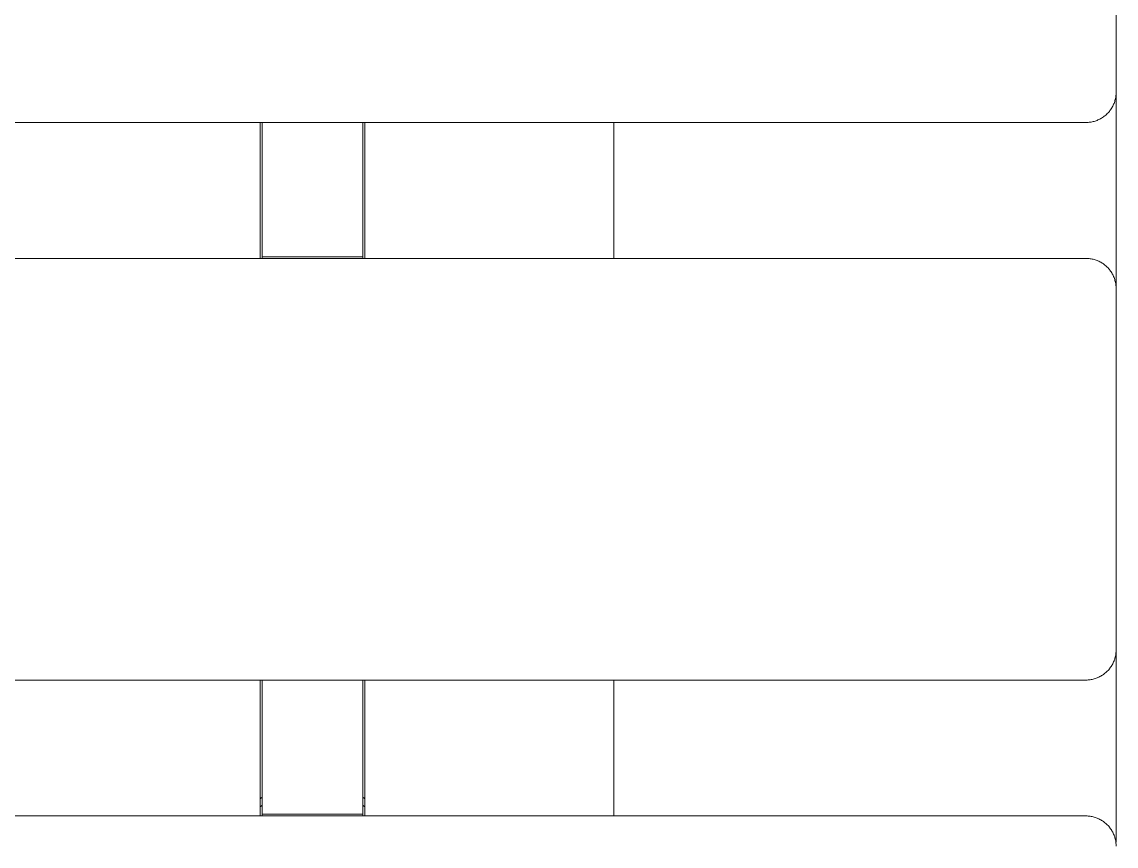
# Model space of a CAD drawing. Header units: inches. Extents: x -12 to 193, y -19 to 105.
# Drawn here: x 63.893 to 68.182, y 98.651 to 101.882 of the extents above; entities that cross this region are included whole.
import ezdxf

# ---------------------------------------------------------------- set-up
doc = ezdxf.new("R2010")
doc.units = ezdxf.units.IN
doc.layers.add('ZANO_R', color=7, linetype='Continuous', lineweight=0)

msp = doc.modelspace()

# ---------------------------------------------------------------- linework, layer by layer
at = {"layer": 'ZANO_R'}
for p, q in [((68.18191, 101.60559), (68.18191, 102.85424)), ((68.18163, 101.59753), (68.18129, 101.59351)), ((68.18184, 101.60156), (68.18163, 101.59753)), ((68.18191, 101.60559), (68.18184, 101.60156)), ((68.18191, 101.08877), (68.18191, 101.60559)), ((68.17046, 101.55487), (68.16866, 101.55125)), ((68.17213, 101.55854), (68.17046, 101.55487)), ((68.17367, 101.56226), (68.17213, 101.55854)), ((68.17509, 101.56604), (68.17367, 101.56226)), ((68.17637, 101.56986), (68.17509, 101.56604)), ((68.17753, 101.57373), (68.17637, 101.56986)), ((68.17855, 101.57763), (68.17753, 101.57373)), ((68.17944, 101.58156), (68.17855, 101.57763)), ((68.18019, 101.58552), (68.17944, 101.58156)), ((68.18081, 101.58951), (68.18019, 101.58552)), ((68.18129, 101.59351), (68.18081, 101.58951)), ((68.13191, 101.5091), (68.12857, 101.50683)), ((68.13516, 101.51148), (68.13191, 101.5091)), ((68.13833, 101.51397), (68.13516, 101.51148)), ((68.14142, 101.51657), (68.13833, 101.51397)), ((68.14441, 101.51927), (68.14142, 101.51657)), ((68.14731, 101.52208), (68.14441, 101.51927)), ((68.15012, 101.52498), (68.14731, 101.52208)), ((68.15282, 101.52797), (68.15012, 101.52498)), ((68.15542, 101.53105), (68.15282, 101.52797)), ((68.15791, 101.53423), (68.15542, 101.53105)), ((68.16029, 101.53748), (68.15791, 101.53423)), ((68.16256, 101.54081), (68.16029, 101.53748)), ((68.16471, 101.54422), (68.16256, 101.54081)), ((68.16675, 101.5477), (68.16471, 101.54422)), ((68.16866, 101.55125), (68.16675, 101.5477)), ((68.0638, 101.48748), (-2.56608, 101.48748)), ((64.82758, 101.48748), (64.82758, 100.95475)), ((64.83545, 101.48748), (64.83545, 101.45408)), ((65.22915, 101.48748), (65.22915, 101.45408)), ((65.23703, 100.95475), (65.23703, 101.48748)), ((66.2134, 101.48748), (66.2134, 100.95475)), ((68.06783, 101.48755), (68.0638, 101.48748)), ((68.07186, 101.48776), (68.06783, 101.48755)), ((68.07588, 101.4881), (68.07186, 101.48776)), ((68.07988, 101.48858), (68.07588, 101.4881)), ((68.08386, 101.4892), (68.07988, 101.48858)), ((68.08783, 101.48995), (68.08386, 101.4892)), ((68.09176, 101.49084), (68.08783, 101.48995)), ((68.09566, 101.49186), (68.09176, 101.49084)), ((68.09953, 101.49302), (68.09566, 101.49186)), ((68.10335, 101.4943), (68.09953, 101.49302)), ((68.10713, 101.49572), (68.10335, 101.4943)), ((68.11085, 101.49726), (68.10713, 101.49572)), ((68.11452, 101.49893), (68.11085, 101.49726)), ((68.11814, 101.50072), (68.11452, 101.49893)), ((68.12168, 101.50264), (68.11814, 101.50072)), ((68.12516, 101.50468), (68.12168, 101.50264)), ((68.12857, 101.50683), (68.12516, 101.50468)), ((64.83545, 101.45408), (64.83545, 101.06387)), ((65.22915, 101.45408), (65.22915, 101.06387)), ((68.18191, 100.83717), (68.18191, 101.08877)), ((64.83545, 101.06387), (64.83545, 100.96147)), ((65.22915, 101.06387), (65.22915, 100.96147)), ((-2.56608, 100.95475), (68.0638, 100.95475)), ((64.83545, 100.96147), (64.83545, 100.95475)), ((64.83545, 100.96147), (65.22915, 100.96147)), ((65.22915, 100.96147), (65.22915, 100.95475)), ((68.0638, 100.95475), (68.06783, 100.95468)), ((68.06783, 100.95468), (68.07186, 100.95447)), ((68.07186, 100.95447), (68.07588, 100.95413)), ((68.07588, 100.95413), (68.07988, 100.95365)), ((68.07988, 100.95365), (68.08386, 100.95303)), ((68.08386, 100.95303), (68.08783, 100.95228)), ((68.08783, 100.95228), (68.09176, 100.95139)), ((68.09176, 100.95139), (68.09566, 100.95037)), ((68.09566, 100.95037), (68.09953, 100.94921)), ((68.09953, 100.94921), (68.10335, 100.94793)), ((68.10335, 100.94793), (68.10713, 100.94651)), ((68.10713, 100.94651), (68.11085, 100.94497)), ((68.11085, 100.94497), (68.11452, 100.9433)), ((68.11452, 100.9433), (68.11814, 100.94151)), ((68.11814, 100.94151), (68.12168, 100.93959)), ((68.12168, 100.93959), (68.12516, 100.93755)), ((68.12516, 100.93755), (68.12857, 100.9354)), ((68.12857, 100.9354), (68.13191, 100.93313)), ((68.13191, 100.93313), (68.13516, 100.93075)), ((68.13516, 100.93075), (68.13833, 100.92826)), ((68.13833, 100.92826), (68.14142, 100.92566)), ((68.14142, 100.92566), (68.14441, 100.92296)), ((68.14441, 100.92296), (68.14731, 100.92015)), ((68.14731, 100.92015), (68.15012, 100.91725)), ((68.15012, 100.91725), (68.15282, 100.91426)), ((68.15282, 100.91426), (68.15542, 100.91118)), ((68.15542, 100.91118), (68.15791, 100.908)), ((68.15791, 100.908), (68.16029, 100.90475)), ((68.16029, 100.90475), (68.16256, 100.90142)), ((68.16256, 100.90142), (68.16471, 100.89801)), ((68.16471, 100.89801), (68.16675, 100.89453)), ((68.16675, 100.89453), (68.16866, 100.89098)), ((68.16866, 100.89098), (68.17046, 100.88736)), ((68.17046, 100.88736), (68.17213, 100.88369)), ((68.17213, 100.88369), (68.17367, 100.87997)), ((68.17367, 100.87997), (68.17509, 100.87619)), ((68.17509, 100.87619), (68.17637, 100.87237)), ((68.17637, 100.87237), (68.17753, 100.8685)), ((68.17753, 100.8685), (68.17855, 100.8646)), ((68.17855, 100.8646), (68.17944, 100.86067)), ((68.17944, 100.86067), (68.18019, 100.85671)), ((68.18019, 100.85671), (68.18081, 100.85272)), ((68.18081, 100.85272), (68.18129, 100.84872)), ((68.18129, 100.84872), (68.18163, 100.8447)), ((68.18163, 100.8447), (68.18184, 100.84067)), ((68.18184, 100.84067), (68.18191, 100.83664)), ((68.18191, 100.6691), (68.18191, 100.83664)), ((68.18191, 99.42045), (68.18191, 100.6691)), ((68.18129, 99.40837), (68.18081, 99.40437)), ((68.18163, 99.41239), (68.18129, 99.40837)), ((68.18184, 99.41642), (68.18163, 99.41239)), ((68.18191, 99.42045), (68.18184, 99.41642)), ((68.18191, 98.92846), (68.18191, 99.42045)), ((68.16866, 99.36611), (68.16675, 99.36256)), ((68.17046, 99.36972), (68.16866, 99.36611)), ((68.17213, 99.37339), (68.17046, 99.36972)), ((68.17367, 99.37712), (68.17213, 99.37339)), ((68.17509, 99.3809), (68.17367, 99.37712)), ((68.17637, 99.38472), (68.17509, 99.3809)), ((68.17753, 99.38858), (68.17637, 99.38472)), ((68.17855, 99.39249), (68.17753, 99.38858)), ((68.17944, 99.39642), (68.17855, 99.39249)), ((68.18019, 99.40038), (68.17944, 99.39642)), ((68.18081, 99.40437), (68.18019, 99.40038)), ((68.13191, 99.32396), (68.12857, 99.32169)), ((68.13516, 99.32634), (68.13191, 99.32396)), ((68.13833, 99.32883), (68.13516, 99.32634)), ((68.14142, 99.33143), (68.13833, 99.32883)), ((68.14441, 99.33413), (68.14142, 99.33143)), ((68.14731, 99.33693), (68.14441, 99.33413)), ((68.15012, 99.33983), (68.14731, 99.33693)), ((68.15282, 99.34283), (68.15012, 99.33983)), ((68.15542, 99.34591), (68.15282, 99.34283)), ((68.15791, 99.34908), (68.15542, 99.34591)), ((68.16029, 99.35234), (68.15791, 99.34908)), ((68.16256, 99.35567), (68.16029, 99.35234)), ((68.16471, 99.35908), (68.16256, 99.35567)), ((68.16675, 99.36256), (68.16471, 99.35908)), ((68.0638, 99.30234), (-2.56608, 99.30234)), ((64.82758, 99.30234), (64.82758, 98.76961)), ((64.83545, 99.30234), (64.83545, 99.26893)), ((65.22915, 99.30234), (65.22915, 99.26893)), ((65.23703, 98.76961), (65.23703, 99.30234)), ((66.2134, 99.30234), (66.2134, 98.76961)), ((68.06783, 99.30241), (68.0638, 99.30234)), ((68.07186, 99.30262), (68.06783, 99.30241)), ((68.07588, 99.30296), (68.07186, 99.30262)), ((68.07988, 99.30344), (68.07588, 99.30296)), ((68.08386, 99.30406), (68.07988, 99.30344)), ((68.08783, 99.30481), (68.08386, 99.30406)), ((68.09176, 99.3057), (68.08783, 99.30481)), ((68.09566, 99.30672), (68.09176, 99.3057)), ((68.09953, 99.30787), (68.09566, 99.30672)), ((68.10335, 99.30916), (68.09953, 99.30787)), ((68.10713, 99.31057), (68.10335, 99.30916)), ((68.11085, 99.31212), (68.10713, 99.31057)), ((68.11452, 99.31379), (68.11085, 99.31212)), ((68.11814, 99.31558), (68.11452, 99.31379)), ((68.12168, 99.3175), (68.11814, 99.31558)), ((68.12516, 99.31953), (68.12168, 99.3175)), ((68.12857, 99.32169), (68.12516, 99.31953)), ((64.83545, 99.26893), (64.83545, 98.87873)), ((65.22915, 99.26893), (65.22915, 98.87873)), ((68.18191, 98.67686), (68.18191, 98.92846)), ((64.83545, 98.87873), (64.83545, 98.77633)), ((65.22915, 98.87873), (65.22915, 98.77633)), ((64.82848, 98.83776), (64.82758, 98.83691)), ((64.8294, 98.83858), (64.82848, 98.83776)), ((64.8294, 98.80713), (64.82848, 98.80631)), ((64.83035, 98.83938), (64.8294, 98.83858)), ((64.83035, 98.80793), (64.8294, 98.80713)), ((64.83133, 98.84014), (64.83035, 98.83938)), ((64.83133, 98.80869), (64.83035, 98.80793)), ((64.83233, 98.84087), (64.83133, 98.84014)), ((64.83233, 98.80942), (64.83133, 98.80869)), ((64.83335, 98.84158), (64.83233, 98.84087)), ((64.83335, 98.81012), (64.83233, 98.80942)), ((64.83439, 98.84224), (64.83335, 98.84158)), ((64.83439, 98.81079), (64.83335, 98.81012)), ((64.83545, 98.84288), (64.83439, 98.84224)), ((64.83545, 98.81143), (64.83439, 98.81079)), ((65.23022, 98.84224), (65.22915, 98.84288)), ((65.23022, 98.81079), (65.22915, 98.81143)), ((65.23126, 98.84158), (65.23022, 98.84224)), ((65.23126, 98.81012), (65.23022, 98.81079)), ((65.23228, 98.84087), (65.23126, 98.84158)), ((65.23228, 98.80942), (65.23126, 98.81012)), ((65.23328, 98.84014), (65.23228, 98.84087)), ((65.23328, 98.80869), (65.23228, 98.80942)), ((65.23425, 98.83938), (65.23328, 98.84014)), ((65.23425, 98.80793), (65.23328, 98.80869)), ((65.2352, 98.83858), (65.23425, 98.83938)), ((65.2352, 98.80713), (65.23425, 98.80793)), ((65.23613, 98.83776), (65.2352, 98.83858)), ((65.23613, 98.80631), (65.2352, 98.80713)), ((65.23703, 98.83691), (65.23613, 98.83776)), ((-2.56608, 98.76961), (68.0638, 98.76961)), ((64.82848, 98.80631), (64.82758, 98.80546)), ((64.83545, 98.77633), (64.83545, 98.76961)), ((64.83545, 98.77633), (65.22915, 98.77633)), ((65.22915, 98.77633), (65.22915, 98.76961)), ((65.23703, 98.80546), (65.23613, 98.80631)), ((68.0638, 98.76961), (68.06783, 98.76954)), ((68.06783, 98.76954), (68.07186, 98.76933)), ((68.07186, 98.76933), (68.07588, 98.76899)), ((68.07588, 98.76899), (68.07988, 98.76851)), ((68.07988, 98.76851), (68.08386, 98.76789)), ((68.08386, 98.76789), (68.08783, 98.76714)), ((68.08783, 98.76714), (68.09176, 98.76625)), ((68.09176, 98.76625), (68.09566, 98.76523)), ((68.09566, 98.76523), (68.09953, 98.76407)), ((68.09953, 98.76407), (68.10335, 98.76279)), ((68.10335, 98.76279), (68.10713, 98.76137)), ((68.10713, 98.76137), (68.11085, 98.75983)), ((68.11085, 98.75983), (68.11452, 98.75816)), ((68.11452, 98.75816), (68.11814, 98.75636)), ((68.11814, 98.75636), (68.12168, 98.75445)), ((68.12168, 98.75445), (68.12516, 98.75241)), ((68.12516, 98.75241), (68.12857, 98.75026)), ((68.12857, 98.75026), (68.13191, 98.74799)), ((68.13191, 98.74799), (68.13516, 98.74561)), ((68.13516, 98.74561), (68.13833, 98.74312)), ((68.13833, 98.74312), (68.14142, 98.74052)), ((68.14142, 98.74052), (68.14441, 98.73782)), ((68.14441, 98.73782), (68.14731, 98.73501)), ((68.14731, 98.73501), (68.15012, 98.73211)), ((68.15012, 98.73211), (68.15282, 98.72912)), ((68.15282, 98.72912), (68.15542, 98.72603)), ((68.15542, 98.72603), (68.15791, 98.72286)), ((68.15791, 98.72286), (68.16029, 98.71961)), ((68.16029, 98.71961), (68.16256, 98.71627)), ((68.16256, 98.71627), (68.16471, 98.71286)), ((68.16471, 98.71286), (68.16675, 98.70938)), ((68.16675, 98.70938), (68.16866, 98.70584)), ((68.16866, 98.70584), (68.17046, 98.70222)), ((68.17046, 98.70222), (68.17213, 98.69855)), ((68.17213, 98.69855), (68.17367, 98.69483)), ((68.17367, 98.69483), (68.17509, 98.69105)), ((68.17509, 98.69105), (68.17637, 98.68723)), ((68.17637, 98.68723), (68.17753, 98.68336)), ((68.17753, 98.68336), (68.17855, 98.67946)), ((68.17855, 98.67946), (68.17944, 98.67553)), ((68.17944, 98.67553), (68.18019, 98.67156)), ((68.18019, 98.67156), (68.18081, 98.66758)), ((68.18081, 98.66758), (68.18129, 98.66358)), ((68.18152, 98.66734), (68.18122, 98.66418)), ((68.18129, 98.66358), (68.18163, 98.65956)), ((68.18174, 98.67051), (68.18152, 98.66734)), ((68.18163, 98.65956), (68.18184, 98.65553)), ((68.18186, 98.67368), (68.18174, 98.67051)), ((68.18184, 98.65553), (68.18191, 98.6515)), ((68.18191, 98.67686), (68.18186, 98.67368))]:
    msp.add_line(p, q, dxfattribs=at)

doc.saveas('drawing.dxf')
